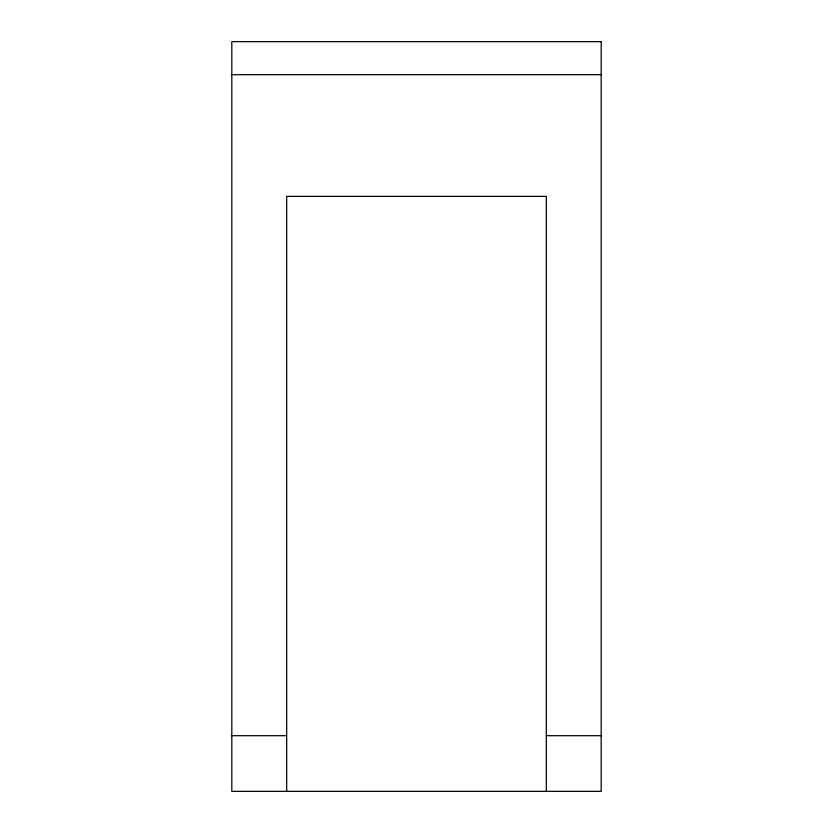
<?xml version="1.0" encoding="UTF-8"?>
<svg xmlns="http://www.w3.org/2000/svg" width="833" height="833" viewBox="0 0 833 833"><rect width="100%" height="100%" fill="white"/><g stroke="black" fill="none" stroke-linecap="round" stroke-linejoin="round"><path stroke-width="1.25" d="M231.813 74.678L601.187 74.678M231.813 735.695L286.677 735.695M546.323 735.695L601.187 735.695M546.323 791.35L546.323 196.38L286.677 196.38L286.677 791.35M601.187 41.65L231.813 41.65L231.813 791.35L601.187 791.35L601.187 41.65"/></g></svg>
